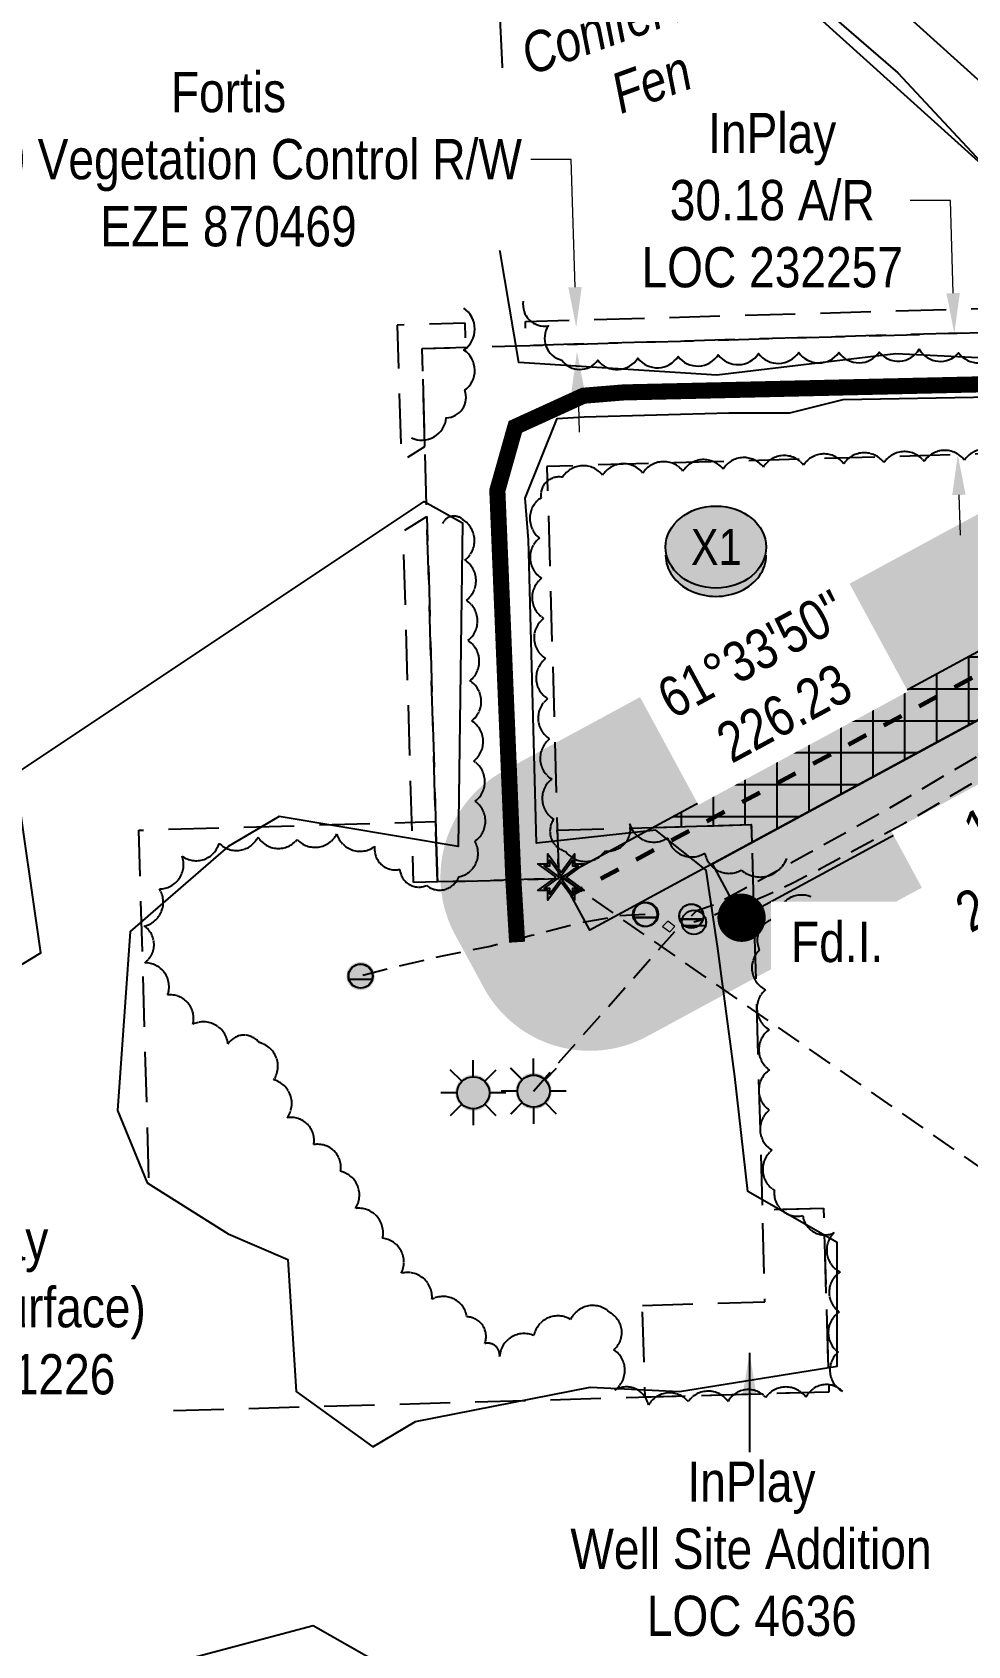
# Model space of a CAD drawing. Extents: x 618784 to 626680, y 5923025 to 5928252.
# Drawn here: x 623453.6 to 623686, y 5923766 to 5924166.9 of the extents above; entities that cross this region are included whole.
import ezdxf
from ezdxf.enums import TextEntityAlignment as Align

# ---------------------------------------------------------------- set-up
doc = ezdxf.new("R2010")
doc.units = 0
doc.header["$LTSCALE"] = 5
doc.header["$PDSIZE"] = 0.5
for name, pattern in [('0', [1, 1, 0]), ('foc-ACCESSROAD', [3.75, 2.5, -1.25]), ('foc-FLOWLINE', [3.75, 2.5, -1.25]), ('foc-PROPOSED-HP', [2, 1, -1]), ('foc-TIELINE', [1.875, 1.25, -0.625]), ('UG_PIPE', [1.875, 1.25, -0.625])]:
    doc.linetypes.add(name, pattern=pattern)
doc.layers.get('Defpoints').update_dxf_attribs({"color": 9})
for name, color, linetype, lineweight in [('AS-GENERAL', 48, 'Continuous', 18), ('C-AR-T', 13, 'Continuous', 9), ('C-WS-T', 13, 'Continuous', 9), ('F-EZE-T', 190, 'Continuous', 9), ('PROPOSED HP', 240, 'foc-PROPOSED-HP', 60)]:
    doc.layers.add(name, color=color, linetype=linetype, lineweight=lineweight)
for name, color, linetype in [('AS-PIPE-UG', 44, 'UG_PIPE'), ('AS-ROADS', 254, 'Continuous'), ('AS-SYMBOL', 7, 'Continuous'), ('C-AR', 13, 'foc-ACCESSROAD'), ('C-RW', 13, 'Continuous'), ('C-WS', 13, 'foc-ACCESSROAD'), ('C-WS-S', 13, 'Continuous'), ('F-EZE', 190, 'foc-FLOWLINE'), ('F-RW', 190, 'Continuous'), ('L-BD', 7, 'Continuous'), ('L-MON', 1, 'Continuous'), ('L-TIE', 7, 'foc-TIELINE'), ('P-BUFFER-H 30m', 51, 'Continuous'), ('P-CROSSINGS', 250, 'Continuous'), ('P-PROPOSED', 10, 'Continuous'), ('P-PROPOSED-H', 21, 'Continuous'), ('P-TEMP-BLUE-BORE-H', 131, 'Continuous'), ('P-TEMP-NO CUT-H', 104, 'Continuous'), ('T-BUSH', 110, '0'), ('WETLAND', 143, 'Continuous'), ('WETLAND-T', 146, 'Continuous')]:
    doc.layers.add(name, color=color, linetype=linetype)
doc.layers.add('P-EXISTINGDISPO', color=175, linetype='Continuous', plot=False)
doc.styles.add('175L', font='ARIALN.TTF', dxfattribs={"height": 20})
doc.styles.add('80CG', font='ARIALN.TTF', dxfattribs={"height": 10})
doc.styles.add('80L', font='ARIALN.TTF', dxfattribs={"height": 10})
doc.styles.add('80LS', font='ARIALNI.TTF', dxfattribs={"height": 10})
doc.styles.add('Crossing', font='ARIALN.TTF', dxfattribs={"height": 10})
doc.dimstyles.new('Compass 5 000', dxfattribs={"dimscale": 5, "dimtxt": 9, "dimasz": 2, "dimexe": 0.2, "dimexo": 0.0625, "dimgap": 0.5, "dimtad": 0, "dimtih": 1, "dimtoh": 1, "dimzin": 0, "dimdsep": 46, "dimtxsty": '80CG', "dimcen": 0.1, "dimse1": 1, "dimse2": 1, "dimclrd": 256, "dimclrt": 256, "dimaunit": 1, "dimadec": 4, "dimazin": 0, "dimtfac": 0.06, "dimtofl": 0, "dimtmove": 0, "dimatfit": 1, "dimfxl": 0.2, "dimtolj": 1, "dimtzin": 0, "dimlwd": -1, "dimarcsym": 0})

# ---------------------------------------------------------------- blocks, each defined once
blk = doc.blocks.new('*D396')
at = {"layer": 'Defpoints', "color": 0, "transparency": 16777216}
for p in [(623588.77, 5924093.6), (623597.66, 5924093.86), (623597.84, 5924087.86)]:
    blk.add_point(p, dxfattribs=at)
at = {"layer": 'F-EZE-T', "transparency": 16777216}
for p, q in [((623587.53, 5924135.35), (623577.53, 5924135.35)), ((623588.47, 5924103.6), (623587.53, 5924135.35)), ((623589.24, 5924077.6), (623589.54, 5924067.61))]:
    blk.add_line(p, q, dxfattribs=at)
for points in [[(623590.14, 5924103.65), (623586.81, 5924103.55), (623588.77, 5924093.6)], [(623590.91, 5924077.65), (623587.58, 5924077.55), (623588.95, 5924087.6)]]:
    blk.add_solid(points, dxfattribs=at)
at = {"layer": 'F-EZE-T', "transparency": 16777216, "insert": (623502.38, 5924135.35), "char_height": 10, "attachment_point": 5, "style": '80CG', "bg_fill": 3, "box_fill_scale": 1.1, "bg_fill_color": 256, "bg_fill_true_color": 13158600, "bg_fill_transparency": 0}
blk.add_mtext('\\A1;Fortis\\P6.00 Vegetation Control R/W\\PEZE 870469', dxfattribs=at)
blk = doc.blocks.new('GAS')
h = blk.add_hatch(color=255)
h.dxf.hatch_style = 1
edge = h.paths.add_edge_path()
edge.add_arc((0, 0), 0.9, 0, 360)
for p, q in [((0, 0.808), (0, 1.616)), ((-0.571, 0.571), (-1.142, 1.142)), ((0.571, 0.571), (1.142, 1.142)), ((-0.808, 0), (-1.616, 0)), ((1.616, 0), (0.808, 0)), ((-0.571, -0.571), (-1.142, -1.142)), ((1.142, -1.142), (0.571, -0.571)), ((0, -0.808), (0, -1.616))]:
    blk.add_line(p, q)
blk.add_circle((0, 0), 0.8)
blk = doc.blocks.new('fdia')
at = {"color": 255, "const_width": 1}
blk.add_lwpolyline([(-0.5, 0, 1), (0.5, 0, 1)], format="xyb", close=True, dxfattribs=at)
blk = doc.blocks.new('Fdiaa')
blk.add_blockref('fdia', (0, 0))
blk = doc.blocks.new('fdib')
at = {"color": 1, "const_width": 1.6}
blk.add_lwpolyline([(-0.4, 0, 1), (0.4, 0, 1)], format="xyb", close=True, dxfattribs=at)
at = {"color": 1}
blk.add_circle((0, 0), 0.8, dxfattribs=at)
blk = doc.blocks.new('Fdibb')
blk.add_blockref('fdib', (0, 0))
blk = doc.blocks.new('fdicc')
for name in ['Fdibb', 'Fdiaa']:
    blk.add_blockref(name, (0, 0))
blk = doc.blocks.new('FDI')
blk.add_blockref('fdicc', (0, 0))
blk = doc.blocks.new('*D518')
at = {"layer": 'C-AR-T', "transparency": 16777216}
for p, q in [((623681.77, 5924125.17), (623671.77, 5924125.17)), ((623682.43, 5924102.12), (623681.77, 5924125.17)), ((623683.86, 5924051.97), (623684.14, 5924041.97))]:
    blk.add_line(p, q, dxfattribs=at)
at = {"layer": 'C-AR-T', "linetype": 'Continuous', "transparency": 16777216}
for points in [[(623684.09, 5924102.17), (623680.76, 5924102.07), (623682.71, 5924092.12)], [(623685.52, 5924052.02), (623682.19, 5924051.92), (623683.57, 5924061.96)]]:
    blk.add_solid(points, dxfattribs=at)
at = {"layer": 'Defpoints', "color": 0, "linetype": 'Continuous', "transparency": 16777216}
for p in [(623642.33, 5924090.97), (623643.19, 5924060.81), (623683.57, 5924061.96)]:
    blk.add_point(p, dxfattribs=at)
at = {"layer": 'C-AR-T', "linetype": 'Continuous', "transparency": 16777216, "insert": (623637.47, 5924125.17), "char_height": 10, "attachment_point": 5, "style": '80CG'}
blk.add_mtext('\\A1;InPlay\\P30.18 A/R\\PLOC 232257', dxfattribs=at)
blk = doc.blocks.new('TEMP')
h = blk.add_hatch(color=255)
h.dxf.hatch_style = 1
h.paths.add_polyline_path([(0, 0.251), (-0.666, 1.152), (-0.666, 0.666), (-1.152, 0.666), (-0.251, 0), (-1.152, -0.666), (-0.666, -0.666), (-0.666, -1.152), (0, -0.251), (0.666, -1.152), (0.666, -0.666), (1.152, -0.666), (0.251, 0), (1.152, 0.666), (0.666, 0.666), (0.666, 1.152)])
h.paths.add_polyline_path([(0.566, 0.849), (0.566, 0.566), (0.849, 0.566), (0.083, 0), (0.849, -0.566), (0.566, -0.566), (0.566, -0.849), (0, -0.083), (-0.566, -0.849), (-0.566, -0.566), (-0.849, -0.566), (-0.083, 0), (-0.849, 0.566), (-0.566, 0.566), (-0.566, 0.849), (0, 0.083)], flags=16)
h = blk.add_hatch(color=1)
h.dxf.hatch_style = 1
h.paths.add_polyline_path([(0, 0.083), (-0.566, 0.849), (-0.566, 0.566), (-0.849, 0.566), (-0.083, 0), (-0.849, -0.566), (-0.566, -0.566), (-0.566, -0.849), (0, -0.083), (0.566, -0.849), (0.566, -0.566), (0.849, -0.566), (0.083, 0), (0.849, 0.566), (0.566, 0.566), (0.566, 0.849)])
at = {"color": 1}
for p, q in [((-0.083, 0), (0.083, 0)), ((0, 0.083), (0, -0.083))]:
    blk.add_line(p, q, dxfattribs=at)
at = {"color": 255, "flags": 128}
blk.add_lwpolyline([(-0.251, 0), (-1.152, 0.666), (-0.666, 0.666), (-0.666, 1.152), (0, 0.251), (0.666, 1.152), (0.666, 0.666), (1.152, 0.666), (0.251, 0), (1.152, -0.666), (0.666, -0.666), (0.666, -1.152), (0, -0.251), (-0.666, -1.152), (-0.666, -0.666), (-1.152, -0.666)], close=True, dxfattribs=at)
at = {"color": 1, "flags": 128}
blk.add_lwpolyline([(-0.083, 0), (-0.849, 0.566), (-0.566, 0.566), (-0.566, 0.849), (0, 0.083), (0.566, 0.849), (0.566, 0.566), (0.849, 0.566), (0.083, 0), (0.849, -0.566), (0.566, -0.566), (0.566, -0.849), (0, -0.083), (-0.566, -0.849), (-0.566, -0.566), (-0.849, -0.566)], close=True, dxfattribs=at)
blk = doc.blocks.new('RISER')
h = blk.add_hatch(color=255)
h.dxf.hatch_style = 1
edge = h.paths.add_edge_path()
edge.add_arc((0, 0), 0.7, 0, 360)
blk.add_hatch(color=48).paths.add_polyline_path([(0.581, -0.15), (-0.581, -0.15, 0.774597)])
at = {"color": 48}
blk.add_line((-0.581, -0.15), (0.581, -0.15), dxfattribs=at)
blk.add_circle((0, 0), 0.6, dxfattribs=at)
blk = doc.blocks.new('xing2')
h = blk.add_hatch(color=50)
h.dxf.hatch_style = 1
edge = h.paths.add_edge_path()
edge.add_ellipse((0, 0), major_axis=(-12.5, 0), ratio=0.816297, start_angle=0, end_angle=360)
h = blk.add_hatch(color=250)
h.dxf.hatch_style = 1
edge = h.paths.add_edge_path()
edge.add_ellipse((0, -2.05), major_axis=(-12.5, 0), ratio=0.816297, start_angle=0, end_angle=180)
edge.add_line((12.5, -2.05), (12.5, 0))
edge.add_ellipse((0, 0), major_axis=(-12.5, 0), ratio=0.816297, start_angle=0, end_angle=180, ccw=False)
edge.add_line((-12.5, 0), (-12.5, -2.05))
at = {"color": 250}
blk.add_ellipse((0, 0), major_axis=(-12.5, 0), ratio=0.816297, dxfattribs=at)
blk.add_ellipse((0, -2.05), major_axis=(-12.5, 0), ratio=0.816297, start_param=0, end_param=3.141593, dxfattribs=at)
at = {"color": 250, "style": 'Crossing'}
blk.add_attdef('CROSSING', text='', height=9, dxfattribs=at).set_placement((0.09, 0.02), align=Align.MIDDLE_CENTER)
at = {"color": 250, "style": 'Crossing', "flags": 1}
for tag, p in [('OWNER', (0.09, -12.49)), ('DESCRIPTION', (0.09, -25.77)), ('LOCATION', (0.09, -39.3)), ('DWG_REF', (0.09, -52.84))]:
    blk.add_attdef(tag, text='', height=9, dxfattribs=at).set_placement(p, align=Align.MIDDLE_CENTER)

msp = doc.modelspace()

# ---------------------------------------------------------------- hatches: boundary and pattern name
at = {"layer": 'P-BUFFER-H 30m'}
h = msp.add_hatch(color=256, dxfattribs=at)
h.dxf.hatch_style = 1
edge = h.paths.add_edge_path()
edge.add_line((623601.175, 5923999.86), (623846.353, 5924132.625))
edge.add_arc((623860.633, 5924106.253), 29.99, 28.40545, 118.43576, ccw=False)
edge.add_line((623887.012, 5924120.52), (623894.145, 5924107.33))
edge.add_arc((623867.766, 5924093.064), 29.99, -61.56424, 28.40545, ccw=False)
edge.add_line((623882.046, 5924066.692), (623606.444, 5923917.452))
edge.add_arc((623592.164, 5923943.824), 29.99, 208.43576, 298.43576, ccw=False)
edge.add_line((623565.793, 5923929.544), (623558.652, 5923942.729))
edge.add_arc((623585.024, 5923957.01), 29.99, 118.43576, 208.43576, ccw=False)
edge.add_line((623570.744, 5923983.381), (623601.175, 5923999.86))
at = {"layer": 'P-PROPOSED-H'}
h = msp.add_hatch(color=256, dxfattribs=at)
h.dxf.hatch_style = 1
h.paths.add_polyline_path([(623615.455, 5923973.489), (623860.633, 5924106.253), (623867.766, 5924093.064), (623592.164, 5923943.824), (623585.024, 5923957.01)])
at = {"layer": 'P-TEMP-BLUE-BORE-H'}
h = msp.add_hatch(color=256, dxfattribs=at)
h.dxf.hatch_style = 1
h.paths.add_polyline_path([(623632.388, 5923965.609), (623632.261, 5923970.037), (623607.785, 5923969.335), (623615.455, 5923973.489), (623807.095, 5924077.262), (623816.828, 5924065.499)])
at = {"layer": 'P-TEMP-NO CUT-H', "ltscale": 2}
h = msp.add_hatch(dxfattribs=at)
h.set_pattern_fill('ANSI37', color=256, scale=2.498469, angle=45)
h.set_pattern_definition([(90, (212.678, 2019.71), (-7.932638143, 1e-15), []), (180, (212.678, 2019.71), (-1e-15, -7.932638143), [])])
h.paths.add_polyline_path([(623632.388, 5923965.609), (623632.261, 5923970.037), (623607.785, 5923969.335), (623615.455, 5923973.489), (623807.095, 5924077.262), (623816.828, 5924065.499)])

# ---------------------------------------------------------------- linework, layer by layer
at = {"layer": 'AS-GENERAL'}
msp.add_lwpolyline([(623613.296, 5923944.74), (623611.496, 5923946.07), (623610.243, 5923944.745), (623612.044, 5923943.416)], close=True, dxfattribs=at)
at = {"layer": 'AS-PIPE-UG', "flags": 128}
for points in [[(623617.411, 5923947.36), (623618.777, 5923948.708), (623623.217, 5923950.238), (623628.269, 5923952.94), (623633.732, 5923955.924), (623641.559, 5923960.218), (623646.756, 5923963.095), (623667.661, 5923974.766), (623703.759, 5923996.102), (623725.775, 5924009.209), (623756.031, 5924026.494), (623775.606, 5924036.966), (623789.214, 5924044.218)], [(623792.792, 5924040.551), (623779.177, 5924032.004), (623759.116, 5924021.622), (623728.135, 5924005.026), (623700.722, 5923988.258), (623669.753, 5923970.001), (623649.286, 5923958.951), (623642.786, 5923955.605), (623635.471, 5923952.15), (623629.442, 5923949.733), (623623.808, 5923947.855), (623620.274, 5923946.442), (623618.016, 5923945.77)], [(623605.864, 5923947.702), (623599.62, 5923947.342), (623590.405, 5923945.756), (623577.691, 5923942.454), (623567.383, 5923939.774), (623555.885, 5923937.476), (623544.31, 5923934.786), (623535.251, 5923932.417)], [(623578.196, 5923903.809), (623613.238, 5923943.468)]]:
    msp.add_lwpolyline(points, dxfattribs=at)
at = {"layer": 'AS-ROADS', "const_width": 3.999, "flags": 128}
msp.add_lwpolyline([(623574.086, 5923940.832), (623573.17, 5923956.101), (623569.173, 5924053.068), (623573.637, 5924068.898), (623590.576, 5924076.628), (623600.539, 5924077.449), (623758.136, 5924081.013), (623784.502, 5924074.602), (623806.67, 5924058.754)], dxfattribs=at)
at = {"layer": 'C-AR', "flags": 128}
msp.add_lwpolyline([(623554.265, 5923955.798), (623550.486, 5924088.353), (623792.201, 5924095.243), (623816.827, 5924065.48), (624015.378, 5923824.356), (624073.081, 5923795.781), (624073.937, 5923761.691), (623996.197, 5923800.188), (623793.56, 5924046.275), (623778.343, 5924064.666), (623581.503, 5924059.055), (623584.422, 5923956.663)], close=True, dxfattribs=at)
at = {"layer": 'C-RW', "flags": 128}
msp.add_lwpolyline([(624063.455, 5924176.344), (624053.002, 5924176.045), (623629.85, 5923946.906), (623622.596, 5923960.303), (624048.888, 5924191.142), (624062.769, 5924191.566), (624063.063, 5924191.573)], close=True, dxfattribs=at)
at = {"layer": 'C-WS', "flags": 128}
for points in [[(623553.824, 5923970.786), (623554.254, 5923955.798), (623584.419, 5923956.663), (623584.061, 5923968.654), (623632.261, 5923970.037), (623635.008, 5923874.311), (623650.217, 5923874.747), (623651.529, 5923829.041), (623484.282, 5923824.24), (623480.125, 5923968.671)], [(623605.208, 5923850.573), (623635.665, 5923851.447), (623635.008, 5923874.311), (623650.217, 5923874.747), (623651.549, 5923829.041), (623605.863, 5923827.73)]]:
    msp.add_lwpolyline(points, close=True, dxfattribs=at)
at = {"layer": 'F-EZE', "flags": 128}
for points in [[(623819.152, 5924072.08), (623819.815, 5924071.278), (623814.531, 5924068.256), (623792.201, 5924095.243), (623576.272, 5924089.088), (623576.152, 5924095.085), (623794.956, 5924101.322)], [(623551.18, 5924064.018), (623550.486, 5924088.353), (623561.268, 5924088.66), (623561.149, 5924094.657), (623544.319, 5924094.177), (623545.284, 5924060.33)], [(623554.265, 5923955.798), (623548.362, 5923955.628), (623545.779, 5924042.928), (623551.676, 5924046.616), (623554.265, 5923955.798)]]:
    msp.add_lwpolyline(points, close=True, dxfattribs=at)
at = {"layer": 'F-RW', "linetype": 'Continuous', "flags": 128}
msp.add_lwpolyline([(623311.722, 5924326.36), (623544.128, 5924265.276), (623729.807, 5924097.827), (623736.256, 5924092.011), (623756.356, 5924073.886), (623790.918, 5924030.994), (623986.852, 5923787.739), (624067.209, 5923747.919), (624074.372, 5923744.369), (624073.992, 5923759.487), (624073.934, 5923761.791), (624018.358, 5923789.237), (623996.197, 5923800.188), (623802.594, 5924040.402), (623767.367, 5924084.119), (623758.35, 5924092.25), (623757.902, 5924092.652), (623751.454, 5924098.468), (623689.36, 5924154.469), (623551.463, 5924278.85), (623313.555, 5924341.382)], dxfattribs=at)
at = {"layer": 'L-TIE', "flags": 128}
msp.add_lwpolyline([(623585.024, 5923957.01), (624082.921, 5923611.647)], dxfattribs=at)
at = {"layer": 'P-EXISTINGDISPO', "flags": 128}
msp.add_lwpolyline([(623585.024, 5923957.01), (623607.785, 5923969.335), (623632.261, 5923970.037), (623632.388, 5923965.605), (623592.164, 5923943.824)], close=True, dxfattribs=at)
at = {"layer": 'P-PROPOSED', "flags": 128}
msp.add_lwpolyline([(623615.455, 5923973.489), (623860.633, 5924106.253), (623867.766, 5924093.064), (623592.164, 5923943.824), (623585.024, 5923957.01)], close=True, dxfattribs=at)
at = {"layer": 'PROPOSED HP', "flags": 128}
msp.add_lwpolyline([(623863.053, 5924101.778), (623587.446, 5923952.536)], dxfattribs=at)
at = {"layer": 'T-BUSH', "linetype": 'Continuous', "flags": 128}
for points in [[(623547.823, 5924066.166, 0.5205671), (623556.484, 5924071.154, 0.5205671), (623561.054, 5924077.983, 0.5205671), (623560.888, 5924087.978, 0.5205671), (623560.832, 5924098.389, 0.5205671)], [(623575.613, 5924100.124, 0.5205671), (623581.844, 5924094.005, 0.5205671), (623585.158, 5924085.503, 0.5205671), (623594.112, 5924085.468, 0.5205671), (623604.094, 5924085.964, 0.5205671), (623614.081, 5924086.397, 0.5205671), (623624.069, 5924086.809, 0.5205671), (623634.062, 5924087.109, 0.5205671), (623644.054, 5924087.409, 0.5205671), (623654.05, 5924087.35, 0.5205671), (623664.04, 5924087.473, 0.5205671), (623674.013, 5924088.166, 0.5205671), (623683.778, 5924087.279, 0.5205671), (623693.772, 5924087.509, 0.5205671)]]:
    msp.add_lwpolyline(points, format="xyb", dxfattribs=at)
at = {"layer": 'T-BUSH', "flags": 128}
for points in [[(623770.191, 5924051.775, 0.5205671), (623764.359, 5924059.894, 0.5205671), (623755.165, 5924062.568, 0.5205671), (623745.172, 5924062.308, 0.5205671), (623735.179, 5924062.048, 0.5205671), (623725.186, 5924061.783, 0.5205671), (623715.193, 5924061.486, 0.5205671), (623705.201, 5924061.188, 0.5205671), (623695.209, 5924060.89, 0.5205671), (623685.217, 5924060.593, 0.5205671), (623675.225, 5924060.295, 0.5205671), (623665.233, 5924059.997, 0.5205671), (623655.241, 5924059.7, 0.5205671), (623645.248, 5924059.402, 0.5205671), (623635.264, 5924058.903, 0.5205671), (623625.281, 5924058.396, 0.5205671), (623615.297, 5924057.888, 0.5205671), (623605.313, 5924057.381, 0.5205671), (623595.33, 5924056.873, 0.5205671), (623585.346, 5924056.365, 0.5205671), (623580.025, 5924051.255, 0.5205671), (623579.665, 5924041.266, 0.5205671), (623580.166, 5924031.282, 0.5205671), (623580.666, 5924021.298, 0.5205671), (623581.167, 5924011.314, 0.5205671), (623581.668, 5924001.33, 0.5205671), (623582.169, 5923991.346, 0.5205671), (623582.67, 5923981.362, 0.5205671), (623583.171, 5923971.378, 0.5205671), (623586.168, 5923963.372, 0.5205671), (623595.946, 5923963.5, 0.5205671), (623602.12, 5923970.234, 0.5205671), (623611.503, 5923966.786, 0.5205671), (623620.743, 5923962.975, 0.5205671), (623629.77, 5923958.747, 0.5205671), (623641.059, 5923961.614, 0.5205671)], [(623647.12, 5923952.076, 0.5205671), (623638.65, 5923946.766, 0.5205671), (623634.302, 5923938.894, 0.5205671), (623635.796, 5923929.009, 0.5205671), (623636.747, 5923919.083, 0.5205671), (623636.753, 5923909.087, 0.5205671), (623636.73, 5923899.09, 0.5205671), (623637.41, 5923889.121, 0.5205671), (623637.997, 5923879.146, 0.5205671), (623645.076, 5923872.901, 0.5205671), (623652.892, 5923868.656, 0.5205671), (623654.312, 5923858.891, 0.5205671), (623654.124, 5923848.903, 0.5205671), (623653.843, 5923838.972, 0.5205671), (623654.907, 5923829.206, 0.5205671), (623645.837, 5923827.731, 0.5205671), (623635.852, 5923827.68, 0.5205671), (623626.498, 5923826.717, 0.5205671), (623616.623, 5923826.675, 0.5205671), (623606.704, 5923825.776, 0.5205671), (623598.392, 5923829.535, 0.5205671), (623598.126, 5923839.529, 0.5205671), (623597.202, 5923848.746, 0.5205671), (623587.384, 5923847.079, 0.5205671), (623578.234, 5923843.055, 0.5205671), (623569.74, 5923837.903, 0.5205671), (623566.039, 5923841.097, 0.5205671), (623561.587, 5923847.738, 0.5205671), (623552.914, 5923852.082, 0.5205671), (623545.299, 5923858.558, 0.5205671), (623540.656, 5923867.284, 0.5205671), (623533.913, 5923874.664, 0.5205671), (623530.243, 5923883.894, 0.5205671), (623523.566, 5923890.517, 0.5205671), (623516.965, 5923897.195, 0.5205671), (623513.645, 5923906.624, 0.5205671), (623509.973, 5923915.908, 0.5205671), (623502.236, 5923915.52, 0.5205671), (623493.534, 5923920.439, 0.5205671), (623487.261, 5923927.737, 0.5205671), (623481.564, 5923935.738, 0.5205671), (623481.447, 5923944.841, 0.5205671), (623485.192, 5923954.059, 0.5205671), (623490.838, 5923962.208, 0.5205671), (623500.071, 5923965.415, 0.5205671), (623509.723, 5923966.966, 0.5205671), (623519.422, 5923966.345, 0.5205671), (623529.29, 5923967.722, 0.5205671), (623538.703, 5923964.62, 0.5205671), (623544.956, 5923958.914, 0.5205671), (623551.604, 5923954.947, 0.5205671), (623559.591, 5923957.087, 0.5205671), (623563.564, 5923965.878, 0.5205671), (623563.67, 5923975.857, 0.5205671), (623563.291, 5923985.842, 0.5205671), (623562.811, 5923995.827, 0.5205671), (623562.33, 5924005.812, 0.5205671), (623561.85, 5924015.797, 0.5205671), (623561.468, 5924025.786, 0.5205671), (623561.101, 5924035.776, 0.5205671), (623560.68, 5924045.763, 0.5205671), (623555.525, 5924044.862, 0.5205671)]]:
    msp.add_lwpolyline(points, format="xyb", dxfattribs=at)
at = {"layer": 'WETLAND'}
msp.add_lwpolyline([(623566.57, 5924223.522), (623572.92, 5924227.226), (623583.503, 5924228.285), (623606.257, 5924211.351), (623629.012, 5924191.243), (623668.699, 5924156.847), (623690.395, 5924133.564), (623733.787, 5924098.109), (623727.437, 5924088.055), (623712.62, 5924084.88), (623668.17, 5924086.997), (623623.72, 5924081.705), (623574.507, 5924084.88), (623568.687, 5924119.276), (623571.332, 5924139.384), (623569.216, 5924184.364), (623566.57, 5924223.522)], close=True, dxfattribs=at)
for points in [[(623396.442, 5923902.185), (623455.709, 5923938.168), (623449.359, 5923982.618), (623550.959, 5924050.352), (623560.484, 5924045.06), (623559.426, 5923964.627), (623514.976, 5923972.035), (623502.276, 5923964.627), (623477.934, 5923943.46), (623474.759, 5923899.01), (623482.168, 5923881.018), (623502.276, 5923868.318), (623517.093, 5923861.968), (623519.209, 5923829.16), (623538.259, 5923815.401), (623548.843, 5923821.751), (623592.234, 5923830.218), (623614.46, 5923829.16), (623653.618, 5923835.51), (623653.618, 5923866.202), (623631.393, 5923878.902), (623628.218, 5923907.477), (623623.985, 5923939.227), (623621.031, 5923958.743), (623608.582, 5923968.681), (623578.873, 5923965.42), (623576.889, 5924040.827), (623576.095, 5924051.146), (623584.032, 5924070.989), (623590.779, 5924071.386), (623626.668, 5924072.357), (623641.882, 5924072.357), (623655.111, 5924075.664), (623692.153, 5924076.326)], [(623545.668, 5923758.251), (623523.443, 5923770.951), (623475.818, 5923758.251)]]:
    msp.add_lwpolyline(points, dxfattribs=at)

# ---------------------------------------------------------------- block references
at = {"layer": 'AS-SYMBOL'}
for name, p, xscale, yscale, zscale in [('RISER', (623605.864, 5923947.702), 5, 5, 5), ('RISER', (623606.106, 5923947.764), 5, 5, 5), ('RISER', (623617.353, 5923947.301), 5, 5, 5), ('RISER', (623617.411, 5923947.36), 5, 5, 5), ('RISER', (623618.012, 5923945.767), 5, 5, 5), ('RISER', (623618.016, 5923945.77), 5, 5, 5), ('RISER', (623535.156, 5923932.394), 5, 5, 5), ('RISER', (623535.251, 5923932.417), 5, 5, 5), ('GAS', (623578.189, 5923903.828), 4.998295350000046, 4.998295350000046, 4.998295350000046), ('GAS', (623578.196, 5923903.809), 5, 5, 5)]:
    msp.add_blockref(name, p, dxfattribs=dict(at, xscale=xscale, yscale=yscale, zscale=zscale))
at = {"layer": 'C-WS-S', "linetype": 'Continuous', "xscale": 4.998295350000013, "yscale": 4.998295350000013, "zscale": 4.998295350000013}
msp.add_blockref('GAS', (623563.2, 5923903.407), dxfattribs=at)
at = {"layer": 'L-MON', "color": 1, "linetype": 'Continuous', "xscale": 4.998295350000007, "yscale": 4.998295350000007, "zscale": 4.998295350000007}
msp.add_blockref('TEMP', (623585.024, 5923957.01), dxfattribs=at)

# ---------------------------------------------------------------- texts
at = {"layer": 'WETLAND-T', "linetype": 'Continuous', "insert": (623594.307, 5924190.688), "char_height": 9.9966, "width": 67.28715, "attachment_point": 2, "rotation": 20, "style": '80LS'}
msp.add_mtext('Wooded\\PConiferous\\PFen', dxfattribs=at)

# ---------------------------------------------------------------- dimensions: what is measured, and where the dimension line sits
at = {"layer": 'C-AR-T', "color": 5, "linetype": 'Continuous'}
dim = msp.add_linear_dim(base=(623683.574, 5924061.965), p1=(623642.331, 5924090.971), p2=(623643.191, 5924060.814), angle=271.63289, text='InPlay\\P30.18 A/R\\PLOC 232257', dimstyle='Compass 5 000', dxfattribs=at)
dim.commit()
dim.dimension.update_dxf_attribs({"geometry": '*D518', "text_midpoint": (623637.471, 5924125.168), "dimtype": 161})

# ---------------------------------------------------------------- next in the draw order: texts
at = {"layer": 'C-WS-T', "insert": (623400.448, 5923871.789), "char_height": 9.99659, "attachment_point": 1, "style": '80L', "bg_fill": 2}
msp.add_mtext_dynamic_manual_height_columns('\\pi25.33232;InPlay\\P\\pi1.83079;10-32 (Surface)\\P\\pi8.87818;MSL 241226', width=81.30222, gutter_width=49.966, heights=[0], dxfattribs=at)
at = {"layer": 'C-WS-T', "insert": (623587.192, 5923811.758), "char_height": 9.99659, "attachment_point": 1, "style": '80L', "bg_fill": 3, "box_fill_scale": 1, "bg_fill_color": 256, "bg_fill_transparency": 0}
msp.add_mtext_dynamic_manual_height_columns('\\A1;\\pi29.20443;InPlay\\P\\pi0.1284;Well Site Addition\\P\\pi19.10215;LOC 4636', width=89.04644, gutter_width=49.966, heights=[0], dxfattribs=at)
at = {"layer": 'L-BD', "insert": (623673.852, 5923966.349), "char_height": 9.99659, "attachment_point": 1, "rotation": 28.43576, "style": '175L', "bg_fill": 2}
msp.add_mtext_dynamic_manual_height_columns("\\pi11.50242;196.49\\P\\pi0.21023;241°33'50''", width=56.28817, gutter_width=99.932, heights=[0], dxfattribs=at)

# ---------------------------------------------------------------- next in the draw order: dimensions: what is measured, and where the dimension line sits
at = {"layer": 'F-EZE-T'}
dim = msp.add_linear_dim(base=(623588.768, 5924093.6), p1=(623597.837, 5924087.863), p2=(623597.659, 5924093.864), angle=91.6948, text='Fortis\\P6.00 Vegetation Control R/W\\PEZE 870469', dimstyle='Compass 5 000', override={"dimtfill": 1}, dxfattribs=at)
dim.commit()
dim.dimension.update_dxf_attribs({"geometry": '*D396', "text_midpoint": (623502.376, 5924135.35), "dimtype": 161})

# ---------------------------------------------------------------- next in the draw order: texts
at = {"layer": 'L-BD', "insert": (623630.084, 5924016.884), "char_height": 9.99659, "width": 49.19849, "attachment_point": 2, "rotation": 28.4358, "style": '80L', "bg_fill": 2}
msp.add_mtext("61°33'50'' 226.23", dxfattribs=at)
at = {"layer": 'L-MON', "insert": (623642.138, 5923945.894), "char_height": 9.9966, "attachment_point": 1, "style": '175L', "bg_fill": 2}
msp.add_mtext_dynamic_manual_height_columns('Fd.I.', width=22.02904, gutter_width=99.932, heights=[0], dxfattribs=at)

# ---------------------------------------------------------------- next in the draw order: leaders
at = {"layer": 'C-WS-T', "path_type": 1}
msp.add_leader([(623631.831, 5923838.797), (623631.808, 5923814.117)], dimstyle='Compass 5 000', override={"dimgap": 0.5, "dimtad": 0}, dxfattribs=at)

# ---------------------------------------------------------------- next in the draw order: block references
at = {"layer": 'L-MON', "linetype": 'Continuous', "xscale": 4.998295350000027, "yscale": 4.998295350000027, "zscale": 4.998295350000027}
msp.add_blockref('FDI', (623629.85, 5923946.906), dxfattribs=at)
at = {"layer": 'P-CROSSINGS', "xscale": 0.99965907, "yscale": 0.99965907, "zscale": 0.99965907}
msp.add_blockref('xing2', (623623.474, 5924039.022), dxfattribs=at).add_auto_attribs({'CROSSING': 'X1'})

doc.saveas('drawing.dxf')
